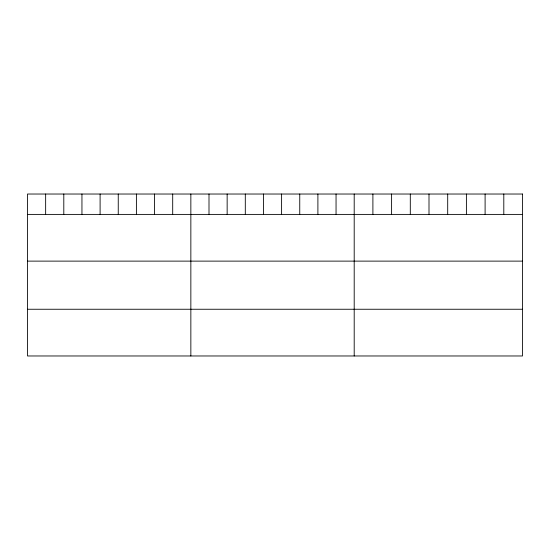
<?xml version="1.0" encoding="UTF-8"?>
<svg xmlns="http://www.w3.org/2000/svg" width="550" height="550" viewBox="0 0 550 550"><rect width="100%" height="100%" fill="white"/><g stroke="black" fill="none" stroke-linecap="round" stroke-linejoin="round"><path stroke-width="0.82" d="M27.5 214.397L522.5 214.397M27.5 261.119L522.5 261.119M27.5 309.251L522.5 309.251M503.8 194.026L503.8 214.397M485.1 194.026L485.1 214.397M466.4 194.026L466.4 214.397M447.7 194.026L447.7 214.397M429 194.026L429 214.397M410.3 194.026L410.3 214.397M391.6 194.026L391.6 214.397M372.9 194.026L372.9 214.397M354.2 194.026L354.2 355.974M336.05 194.026L336.05 214.397M317.9 194.026L317.9 214.397M299.75 194.026L299.75 214.397M281.6 194.026L281.6 214.397M263.45 194.026L263.45 214.397M245.3 194.026L245.3 214.397M227.15 194.026L227.15 214.397M209 194.026L209 214.397M190.85 194.026L190.85 355.974M172.7 194.026L172.7 214.397M154.55 194.026L154.55 214.397M136.4 194.026L136.4 214.397M118.25 194.026L118.25 214.397M100.1 194.026L100.1 214.397M81.95 194.026L81.95 214.397M63.8 194.026L63.8 214.397M45.65 194.026L45.65 214.397M522.5 194.026L27.5 194.026L27.5 355.974L522.5 355.974L522.5 194.026"/></g></svg>
